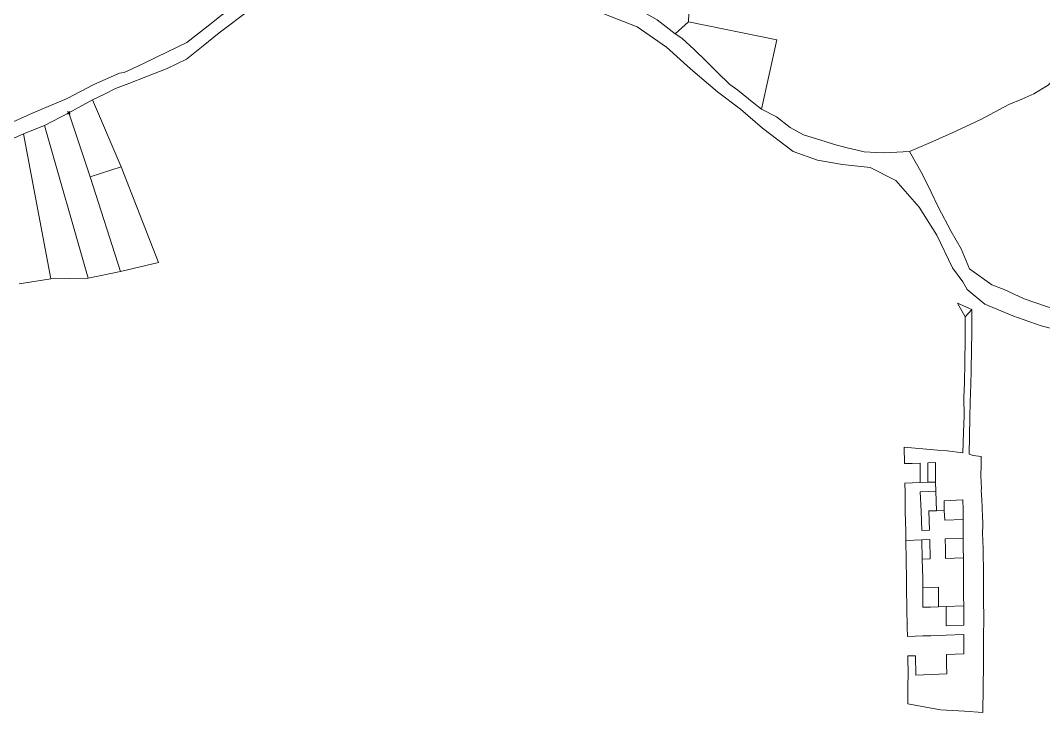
# Model space of a CAD drawing. Header units: millimetres. Extents: x 78982 to 618039, y 503579 to 1320172.
# Drawn here: x 80470 to 81578, y 503668 to 504417 of the extents above; entities that cross this region are included whole.
import ezdxf

# ---------------------------------------------------------------- set-up
doc = ezdxf.new("R2010")
doc.units = ezdxf.units.MM
doc.header["$PDMODE"] = 35
doc.header["$PDSIZE"] = 1.5

msp = doc.modelspace()

# ---------------------------------------------------------------- linework, layer by layer
at = {"color": 1, "lineweight": 0}
for p, q in [((81193.391, 504415.117), (81178.985, 504402.076)), ((80548.254, 504330.929), (80522.675, 504316.809)), ((80548.254, 504330.929), (80579.428, 504258.174)), ((80496.332, 504302.938), (80522.675, 504316.809)), ((80545.697, 504247.565), (80522.675, 504316.809)), ((80496.332, 504302.938), (80473.771, 504293.917)), ((80543.805, 504137.778), (80496.332, 504302.938)), ((80473.771, 504293.917), (80448.936, 504282.85)), ((80503.156, 504137.04), (80473.771, 504293.917)), ((80579.428, 504258.174), (80545.697, 504247.565)), ((80579.428, 504258.174), (80619.677, 504154.722)), ((80578.827, 504144.836), (80545.697, 504247.565)), ((80619.677, 504154.722), (80578.827, 504144.836)), ((80503.156, 504137.04), (80469.139, 504131.766)), ((80543.805, 504137.778), (80503.156, 504137.04)), ((80578.827, 504144.836), (80543.805, 504137.778))]:
    msp.add_line(p, q, dxfattribs=at)
for points in [[(81185.286, 504754.821), (81206.631, 504754.433), (81193.391, 504415.117)], [(80732.505, 504453.433), (80697.584, 504429.35), (80687.464, 504421.923), (80673.554, 504410.918), (80650.538, 504393), (80630.269, 504383.23), (80602.908, 504369.608), (80582.636, 504360.346), (80577.559, 504359.555), (80549.681, 504347.454), (80520.805, 504332.299), (80484.055, 504316.591), (80451.871, 504302.179), (80420.192, 504288.279), (80398.131, 504280.785), (80375.058, 504272.524), (80348.685, 504263.735), (80319.021, 504252.895), (80296.705, 504245.4), (80275.4, 504238.928), (80257.135, 504233.996), (80233.554, 504225.732)], [(81105.582, 504440.288), (81118.31, 504436.294), (81132.821, 504431.547), (81144.543, 504425.769), (81159.583, 504417.467), (81178.985, 504402.076)], [(80718.931, 504428.707), (80685.287, 504403.361), (80668.092, 504389.288), (80650.138, 504374.702), (80629.108, 504364.673), (80606.04, 504355.649), (80587.534, 504348.43), (80573.337, 504343.013), (80562.192, 504337.106), (80548.254, 504330.929)], [(81599.113, 504080.194), (81575.193, 504086.158), (81544.384, 504097.165), (81514.328, 504109.701), (81495.179, 504125.349), (81490.302, 504133.707), (81479.031, 504149.144), (81462.053, 504184.37), (81443.072, 504214.503), (81418.002, 504243.331), (81389.967, 504257.657), (81359.967, 504260.792), (81333.006, 504265.468), (81306.526, 504274.721), (81273.599, 504300.201), (81249.848, 504320.65), (81224.837, 504339.314), (81195.469, 504364.306), (81169.668, 504387.793), (81138.032, 504409.723), (81095.247, 504426.253)], [(81272.461, 504320.778), (81289.041, 504395.835), (81193.391, 504415.117)], [(81178.985, 504402.076), (81186.126, 504397.542), (81199.412, 504385.165), (81212.443, 504372.787), (81224.457, 504360.657), (81238.257, 504347.267), (81246.931, 504341.217), (81264.293, 504327.085), (81272.461, 504320.778)], [(81432.552, 504274.923), (81457.897, 504285.738), (81482.732, 504296.805), (81509.845, 504309.409), (81539.985, 504325.588), (81554.179, 504331.513), (81567.358, 504337.178), (81582.801, 504346.667), (81594.169, 504357.912), (81605.039, 504367.375), (81616.671, 504376.843), (81627.022, 504388.082)], [(81272.461, 504320.778), (81288.519, 504312.228), (81303.577, 504300.878), (81317.852, 504293.081), (81335.67, 504287.591), (81350.181, 504282.845), (81363.67, 504279.109), (81383.516, 504274.392), (81396.479, 504273.703), (81405.373, 504273.499), (81432.552, 504274.923)], [(81617.83, 504094.529), (81556.727, 504115.277), (81535.069, 504125.573), (81521.573, 504130.58), (81497.586, 504147.978), (81488.565, 504169.527), (81477.783, 504188.271), (81463.65, 504215.127), (81455.934, 504230.839), (81446.161, 504250.859), (81432.552, 504274.923)], [(81617.83, 504094.529), (81556.727, 504115.277), (81535.069, 504125.573), (81521.573, 504130.58), (81497.586, 504147.978), (81488.565, 504169.527), (81477.783, 504188.271), (81463.65, 504215.127), (81455.934, 504230.839), (81446.161, 504250.859), (81432.552, 504274.923)]]:
    msp.add_lwpolyline(points, dxfattribs=at)
at = {"color": 1, "lineweight": 0, "ltscale": 0.5, "flags": 128}
for points in [[(81426.732, 503954.963), (81427.188, 503937.061), (81435.607, 503937.331), (81444.006, 503937.6), (81444.072, 503916.606), (81452.471, 503916.896), (81452.405, 503937.869), (81460.805, 503938.139), (81460.87, 503917.186), (81461.183, 503907.191), (81461.91, 503886.152), (81470.279, 503886.467), (81470.012, 503896.936), (81490.383, 503897.75), (81490.652, 503887.199), (81490.672, 503876.682), (81490.734, 503866.189), (81490.768, 503856.176), (81490.828, 503845.667), (81490.907, 503835.213), (81490.954, 503824.659), (81491.004, 503814.164), (81491.11, 503804.185), (81491.204, 503793.718), (81491.254, 503783.214), (81491.367, 503772.811), (81491.349, 503762.197), (81472.164, 503761.469), (81472.217, 503772.084), (81472.269, 503782.482), (81463.9, 503782.171), (81455.471, 503781.882), (81447.06, 503781.603), (81447.005, 503802.641), (81446.894, 503812.642), (81446.468, 503833.692), (81446.043, 503854.655), (81437.635, 503854.314), (81428.728, 503853.99), (81429.176, 503833.062), (81429.268, 503812.017), (81429.49, 503802.046), (81429.907, 503780.997), (81430.155, 503759.961), (81430.467, 503749.926), (81438.827, 503750.237), (81447.201, 503750.54), (81455.631, 503750.866), (81464.002, 503751.141), (81472.43, 503751.491), (81491.425, 503752.204), (81491.494, 503741.716), (81491.556, 503731.194), (81472.664, 503730.496), (81472.841, 503720.005), (81473.019, 503709.457), (81464.617, 503709.173), (81456.22, 503708.876), (81447.851, 503708.526), (81439.463, 503708.19), (81439.106, 503729.233), (81430.708, 503728.91), (81431.041, 503707.922), (81430.991, 503697.984), (81430.883, 503677.242), (81466.036, 503670.726), (81491.981, 503669.04), (81512.106, 503667.689), (81512.361, 503694.956), (81512.413, 503700.454), (81512.565, 503713.793), (81512.617, 503718.408), (81512.576, 503731.555), (81512.786, 503749.037), (81512.832, 503752.774), (81512.943, 503766.014), (81512.95, 503770.189), (81512.961, 503776.588), (81512.84, 503782.791), (81512.76, 503786.904), (81512.778, 503799.701), (81512.708, 503806.793), (81512.649, 503816.605), (81512.609, 503823.203), (81512.327, 503838.212), (81512.242, 503842.698), (81511.824, 503855.763), (81511.7, 503860.038), (81511.888, 503871.812), (81511.833, 503873.665), (81511.668, 503879.241), (81511.302, 503889.113), (81511.155, 503891.412), (81510.834, 503896.423), (81510.416, 503904.815), (81510.32, 503906.997), (81510.375, 503911.04), (81510.188, 503915.762), (81509.996, 503925.452), (81510.039, 503934.183), (81510.065, 503944.68), (81501.474, 503945.995), (81497.148, 503947.271), (81498.015, 503986.763), (81498.441, 504003.983), (81499.042, 504022.57), (81499.262, 504037.795), (81499.869, 504061.155), (81500.097, 504078.246), (81500.137, 504103.995), (81492.996, 504095.842), (81492.712, 504072.074), (81492.486, 504046.676), (81492.101, 504025.009), (81491.554, 504008.809), (81491.618, 503988.925), (81491.137, 503971.223), (81490.287, 503948.785), (81473.517, 503950.746), (81462.816, 503951.567), (81426.732, 503954.963)], [(81500.137, 504103.995), (81484.53, 504110.786), (81492.996, 504095.842)], [(81427.597, 503916.043), (81435.696, 503916.317), (81444.072, 503916.606), (81452.471, 503916.896), (81460.87, 503917.186), (81461.183, 503907.191), (81452.726, 503906.876), (81444.315, 503906.554), (81445.116, 503885.663), (81445.922, 503864.651), (81454.288, 503864.963), (81453.509, 503885.875), (81461.91, 503886.152), (81470.279, 503886.467), (81470.788, 503875.947), (81490.672, 503876.682), (81490.767, 503866.192), (81490.768, 503856.176), (81471.229, 503855.523), (81471.516, 503845.024), (81471.698, 503834.526), (81490.907, 503835.213), (81490.987, 503824.656), (81491.037, 503814.162), (81491.143, 503804.186), (81491.237, 503793.714), (81491.254, 503783.214), (81472.269, 503782.482), (81463.9, 503782.171), (81463.883, 503803.216), (81455.433, 503802.934), (81447.005, 503802.641), (81446.894, 503812.642), (81446.468, 503833.692), (81454.869, 503833.951), (81454.454, 503854.896), (81446.043, 503854.655), (81437.667, 503854.315), (81428.728, 503853.99), (81428.575, 503864.024), (81428.063, 503885.068), (81427.791, 503906.043), (81427.597, 503916.043)]]:
    msp.add_lwpolyline(points, dxfattribs=at)
at = {"color": 1, "lineweight": 0}
msp.add_point((80522.675, 504316.809), dxfattribs=at)

doc.saveas('drawing.dxf')
